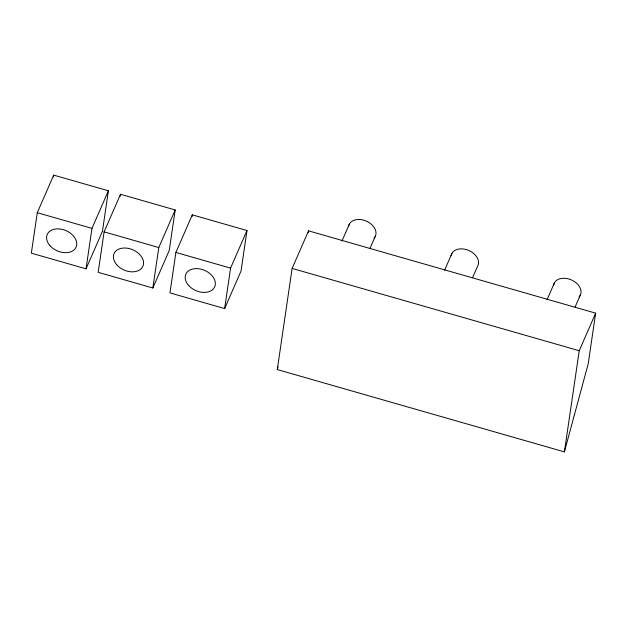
<?xml version="1.0" encoding="UTF-8"?>
<svg xmlns="http://www.w3.org/2000/svg" width="627" height="627" viewBox="0 0 627 627"><rect width="100%" height="100%" fill="white"/><g stroke="black" fill="none" stroke-linecap="round" stroke-linejoin="round"><path stroke-width="0.94" d="M37.291 212.702L31.35 253.159L86.032 268.834L102.452 231.253L108.385 190.796L53.703 175.121L37.291 212.702L91.965 228.377L86.032 268.834M53.42 177.049L53.703 175.121M104.106 231.857L98.165 272.314L152.847 287.997L169.266 250.408L175.207 209.959L120.525 194.276L104.106 231.857L158.788 247.54L152.847 287.997M120.243 196.204L120.525 194.276M175.889 252.438L169.956 292.895L224.631 308.578L241.05 270.989L246.991 230.532L192.309 214.857L175.889 252.438L230.571 268.121L224.631 308.578M192.027 216.785L192.309 214.857M277.283 369.569L292.127 268.427L308.547 230.846L595.65 313.155L588.228 363.731L564.386 451.879L277.283 369.569L278.051 366.756M308.272 232.75L308.547 230.846M564.386 451.879L579.23 350.736L595.65 313.155M91.965 228.377L108.385 190.796M158.788 247.54L175.207 209.959M230.571 268.121L246.991 230.532M342.021 240.901L349.451 223.902M370.008 248.339L375.087 236.708M444.551 270.3L451.973 253.3M472.531 277.737L477.617 266.107A14.35 10.04 23.6 0 0 468.055 250.181A14.35 10.04 23.6 0 0 451.126 255.777M547.073 299.69L554.503 282.691M575.061 307.128L580.147 295.497M292.127 268.427L579.23 350.736M348.596 226.386A14.35 10.04 23.6 0 1 366.677 221.276A14.35 10.04 23.6 0 1 374.029 238.135M553.657 285.175A14.35 10.04 23.6 0 1 571.73 280.073A14.35 10.04 23.6 0 1 579.082 296.924M49.886 245.58A15.769 11.035 23.6 0 0 75.742 247.806A15.769 11.035 23.6 0 0 59.346 228.918A15.769 11.035 23.6 0 0 49.886 245.58M116.7 264.735A15.769 11.035 23.6 0 0 142.564 266.961A15.769 11.035 23.6 0 0 126.168 248.08A15.769 11.035 23.6 0 0 116.7 264.735M188.492 285.316A15.769 11.035 23.6 0 0 214.348 287.542A15.769 11.035 23.6 0 0 197.952 268.662A15.769 11.035 23.6 0 0 188.492 285.316"/></g></svg>
